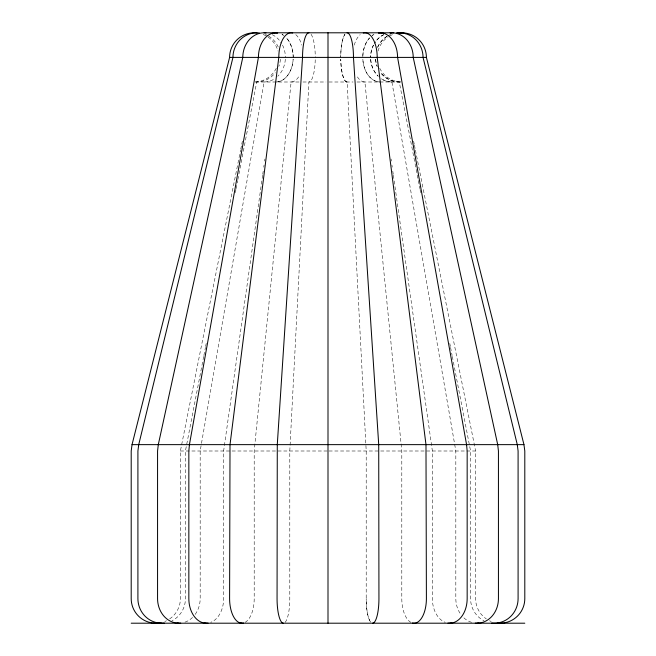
<?xml version="1.0" encoding="UTF-8"?>
<svg xmlns="http://www.w3.org/2000/svg" width="656" height="656" viewBox="0 0 656 656"><rect width="100%" height="100%" fill="white"/><g stroke="black" fill="none" stroke-linecap="round" stroke-linejoin="round"><path stroke-width="0.49" stroke-dasharray="3.28 2.46" d="M262.63 175.267L223.63 451L223.63 598.6A24.6 17.392 -90 0 1 210.74 622.364M262.769 174.25L263.195 171.208M263.769 167.157L264.056 165.123M264.63 161.073L264.917 159.047M203.688 356.487L185.427 451L185.427 598.6A24.6 23.764 -90 0 1 171.987 620.765M203.885 355.478L205.435 347.442M205.631 346.434L206.214 343.416M235.348 192.602L235.93 189.584M236.127 188.575L237.677 180.531M237.874 179.531L256.717 82A24.6 23.764 -90 0 0 275.29 72.742M169.65 618.928A24.6 24.6 0 0 0 180.4 598.6L180.4 451L240.563 150.183M240.76 149.183L241.564 145.173M241.769 144.172L242.367 141.163M299.013 82L254.2 82A24.6 24.6 0 0 0 276.365 68.076M302.965 82L325.991 82M329.009 82L353.035 82M356.987 82L401.8 82A24.6 24.6 0 0 1 379.635 68.076M180.4 451L328 451M329.009 451L475.6 451L475.6 598.6A24.6 24.6 0 0 0 486.35 618.928M413.633 141.163L414.231 144.172M414.436 145.173L415.24 149.183M415.437 150.183L475.6 451M399.283 82A24.6 23.764 -90 0 1 380.71 72.742A24.6 23.764 90 0 0 399.283 82L418.126 179.531M418.323 180.531L419.873 188.575M420.07 189.584L420.652 192.602M449.786 343.416L450.369 346.434M450.565 347.442L452.115 355.478M452.312 356.487L470.573 451L470.573 598.6A24.6 23.764 -90 0 0 484.013 620.765M391.911 82A24.6 21.304 -90 0 1 381.259 78.704A24.6 21.304 90 0 0 391.911 82L455.822 451L455.822 598.6A24.6 21.304 -90 0 0 460.815 614.418M391.083 159.047L391.37 161.073M391.944 165.123L392.231 167.157M392.805 171.208L393.231 174.25M393.37 175.267L432.37 451L432.37 598.6A24.6 17.392 -90 0 0 445.26 622.364M347.098 82A24.6 6.363 -90 0 1 340.751 59.229A24.6 6.363 90 0 0 347.098 82L366.204 451L366.204 598.6A24.6 6.363 -90 0 0 370.919 622.364A24.6 6.363 90 0 1 366.204 598.6M285.081 622.364A24.6 6.363 -90 0 0 289.796 598.6L289.796 451L308.902 82A24.6 6.363 90 0 0 315.249 59.229M311.075 34.284A24.6 6.363 90 0 1 315.265 57.4M245.082 622.364A24.6 12.3 -90 0 0 254.2 598.6L254.2 451L291.1 82A24.6 12.3 90 0 0 299.8 74.792M295.807 34.67A24.6 12.3 90 0 1 301.752 45.1M195.185 614.418A24.6 21.304 -90 0 0 200.178 598.6L200.178 451L264.089 82A24.6 21.304 -90 0 0 274.741 78.704M192.569 617.444A24.6 21.304 -90 0 1 184.385 622.364M272.24 34.67A24.6 21.304 -90 0 1 281.539 43.296M282.539 45.1A24.6 21.304 -90 0 1 285.393 57.4M285.335 59.229A24.6 21.304 -90 0 1 277.783 76.244M265.393 34.497A24.6 23.764 -90 0 1 267.82 35.654M268.599 36.096A24.6 23.764 -90 0 1 278.833 48.413M280.407 59.229A24.6 23.764 -90 0 1 278.833 66.387M166.476 620.765A24.6 24.6 0 0 1 164.787 621.503M263.187 34.497A24.6 24.6 0 0 1 266.5 36.096M268.05 37.072A24.6 24.6 0 0 1 277.964 51.037M410.918 622.364A24.6 12.3 -90 0 1 401.8 598.6L401.8 451L364.9 82A24.6 12.3 90 0 1 356.2 74.792M354.248 45.1A24.6 12.3 90 0 1 360.193 34.67M471.615 622.364A24.6 21.304 -90 0 1 463.431 617.444M491.213 621.503A24.6 24.6 0 0 1 489.524 620.765M378.036 51.037A24.6 24.6 0 0 1 387.95 37.072M389.5 36.096A24.6 24.6 0 0 1 392.813 34.497M283.72 35.481A24.6 17.392 -90 0 0 282.047 34.432A24.6 17.392 90 0 1 283.72 35.481M293.207 57.4A24.6 17.392 -90 0 0 286.401 37.884A24.6 17.392 90 0 1 293.207 57.4M275.815 82A24.6 17.392 -90 0 0 293.158 59.229A24.6 17.392 90 0 1 275.815 82M344.925 34.284A24.6 6.363 -90 0 0 340.735 57.4A24.6 6.363 90 0 1 344.925 34.284M362.842 59.229A24.6 17.392 -90 0 0 380.185 82A24.6 17.392 90 0 1 362.842 59.229M369.599 37.884A24.6 17.392 -90 0 0 362.793 57.4A24.6 17.392 90 0 1 369.599 37.884M373.953 34.432A24.6 17.392 -90 0 0 372.28 35.481A24.6 17.392 90 0 1 373.953 34.432M370.665 59.229A24.6 21.304 90 0 0 378.217 76.244A24.6 21.304 -90 0 1 370.665 59.229M373.461 45.1A24.6 21.304 90 0 0 370.607 57.4A24.6 21.304 -90 0 1 373.461 45.1M383.76 34.67A24.6 21.304 90 0 0 374.461 43.296A24.6 21.304 -90 0 1 383.76 34.67M375.593 59.229A24.6 23.764 -90 0 0 377.167 66.387A24.6 23.764 90 0 1 375.593 59.229M387.401 36.096A24.6 23.764 -90 0 0 377.167 48.413A24.6 23.764 90 0 1 387.401 36.096M390.607 34.497A24.6 23.764 -90 0 0 388.18 35.654A24.6 23.764 90 0 1 390.607 34.497"/><path stroke-width="0.98" d="M256.955 32.956A24.6 24.6 0 0 0 229.6 57.4L132.036 444.637L131.2 451L131.2 598.6A24.6 24.6 0 0 0 158.555 623.044M264.089 32.8L391.911 32.8M229.6 57.4L426.4 57.4L523.964 444.637L524.8 451L524.8 598.6A24.6 24.6 0 0 1 497.445 623.044M132.036 444.637L523.964 444.637M131.2 623.2L524.8 623.2M328 32.8L328 623.2M243.507 622.987A24.6 12.3 -90 0 1 229.6 598.6L230.018 444.637L278.8 57.4A24.6 12.3 90 0 1 292.707 33.013M241.9 623.2A24.6 12.3 90 0 1 240.293 622.987M208.05 623.069A24.6 17.392 -90 0 1 188.838 598.6L188.838 451L189.436 444.637L258.423 57.4A24.6 17.392 90 0 1 277.627 32.931A24.6 17.392 -90 0 0 274.003 32.931M206.238 623.2A24.6 17.392 90 0 1 204.418 623.069M180.72 623.11A24.6 21.304 -90 0 1 177.022 623.11M265.942 32.89A24.6 21.304 -90 0 0 242.786 57.4L158.293 444.637L157.563 451L157.563 598.6A24.6 21.304 90 0 0 178.867 623.2M164.328 623.044A24.6 23.764 -90 0 1 159.006 623.044M259.374 32.956A24.6 23.764 -90 0 0 232.954 57.4L138.719 444.637L137.908 451L137.908 598.6A24.6 23.764 90 0 0 161.671 623.2M283.433 623.2A24.6 6.363 90 0 1 277.062 598.6L277.283 444.637L302.531 57.4A24.6 6.363 90 0 1 308.902 32.8M372.567 623.2A24.6 6.363 -90 0 0 378.938 598.6L378.717 444.637L353.469 57.4A24.6 6.363 -90 0 0 347.098 32.8M412.493 622.987A24.6 12.3 -90 0 0 414.1 623.2A24.6 12.3 90 0 0 426.4 598.6L425.982 444.637L377.2 57.4A24.6 12.3 90 0 0 363.293 33.013M451.582 623.069A24.6 17.392 -90 0 1 447.95 623.069M449.762 623.2A24.6 17.392 90 0 0 467.162 598.6L467.162 451L466.564 444.637L397.577 57.4A24.6 17.392 -90 0 0 378.373 32.931A24.6 17.392 90 0 1 381.997 32.931M475.28 623.11A24.6 21.304 -90 0 0 498.437 598.6L498.437 451L497.707 444.637L413.214 57.4A24.6 21.304 90 0 0 390.058 32.89A24.6 21.304 -90 0 1 393.764 32.89M491.672 623.044A24.6 23.764 -90 0 0 518.092 598.6L518.092 451L517.281 444.637L423.046 57.4A24.6 23.764 -90 0 0 396.626 32.956A24.6 23.764 90 0 1 401.939 32.956M399.045 32.956A24.6 24.6 0 0 1 426.4 57.4M403.711 33.226A24.6 23.764 90 0 1 405.433 33.636M478.978 623.11A24.6 21.304 90 0 1 477.133 623.2"/></g></svg>
